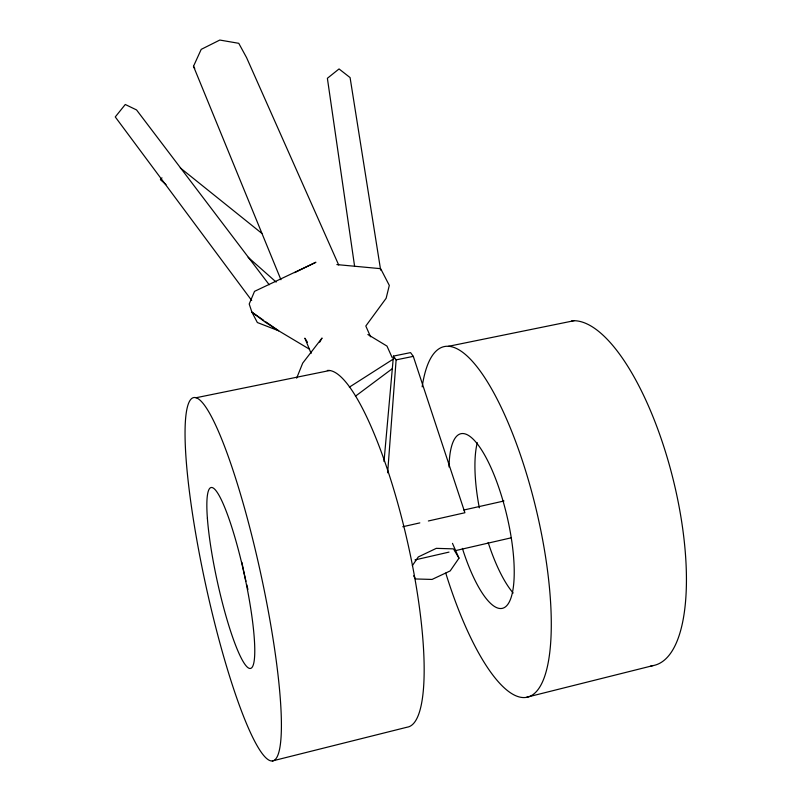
<?xml version="1.0" encoding="UTF-8"?>
<svg xmlns="http://www.w3.org/2000/svg" width="801" height="801" viewBox="0 0 801 801"><rect width="100%" height="100%" fill="white"/><g stroke="black" fill="none" stroke-linecap="round" stroke-linejoin="round"><path stroke-width="1.2" d="M387.654 472.8L396.115 359.869L393.441 356.095L410.563 352.61L413.296 356.365L464.91 512.74L428.365 520.98M384.009 461.536L393.441 356.095M296.65 378.172L302.698 363.133L322.052 338.032L319.689 342.167M280.931 279.729L193.492 66.303L201.201 49.372L219.804 40.05L238.768 43.314L246.578 57.632L338.683 264.961M412.345 565.676L418.292 556.945L436.315 548.345L453.476 548.875L458.983 558.177L450.192 570.913L432.049 579.433L415.519 578.963L413.576 575.829M161.972 177.862L160.41 179.664L166.007 184.62M355.414 396.215L392.43 368.58M349.346 387.163L394.182 358.518M294.678 272.64L315.914 262.257L254.528 291.354L249.211 304L251.904 312.15L257.351 322.533L278.648 330.783L309.076 348.956M272.36 760.95A185.862 28.075 77.7 0 0 237.967 485.786A185.862 28.075 77.7 0 0 189.346 491.093A185.862 28.075 77.7 0 0 272.36 760.95L407.138 727.188A182.808 40.981 77.1 0 0 407.829 543.348A182.808 40.981 77.1 0 0 327.329 370.473M526.577 697.27L653.095 665.581M414.988 559.919L449.011 552.109M455.078 550.718L510.958 537.872M463.799 510.027L503.979 500.985M402.783 526.738L419.834 522.893M396.115 359.869L413.296 356.365M195.935 397.767L329.762 370.503M448.42 346.322L574.177 320.69M336.871 264.59L380.665 268.675L389.306 285.406L386.132 298.292L365.807 326.017L370.573 336.77M367.869 334.518L386.983 346.092L392.089 357.436M263.789 320.43L251.904 312.15L265.091 322.042L278.648 330.783L265.772 321.812M180.295 167.91L261.867 233.391M248.16 257.301L276.165 282.082M269.196 284.755L136.54 109.927L125.276 104.49L115.264 116.936L251.684 300.465M307.454 342.247L304.871 338.152L311.118 353.411M193.492 66.303L194.743 68.415M452.475 543.358L458.983 558.177M380.645 270.087L350.087 77.577L339.043 68.946L327.379 78.288L354.583 266.142M247.92 589.426A92.255 15.339 77.6 0 1 246.778 584.75M245.947 581.256A92.255 15.339 77.6 0 1 241.902 562.352M449.021 466.973A89.732 25.832 76.6 0 1 489.331 464.069A89.732 25.832 76.6 0 1 511.198 597.246A89.732 25.832 76.6 0 1 462.397 548.395M422.167 386.873A180.105 52.035 76.6 0 1 510.527 428.455A180.105 52.035 76.6 0 1 542.607 681.631A180.105 52.035 76.6 0 1 445.767 573.126M571.784 320.79A177.271 63.369 75.9 0 1 675.103 487.569A177.271 63.369 75.9 0 1 650.883 665.891M513.151 593A89.432 27.064 76.5 0 1 488.169 542.477M479.318 507.844A89.432 27.064 76.5 0 1 477.286 442.693M207.389 518.307A92.576 13.937 77.7 0 0 246.898 666.712A92.576 13.937 77.7 0 0 238.087 548.775A92.576 13.937 77.7 0 0 207.389 518.307"/></g></svg>
